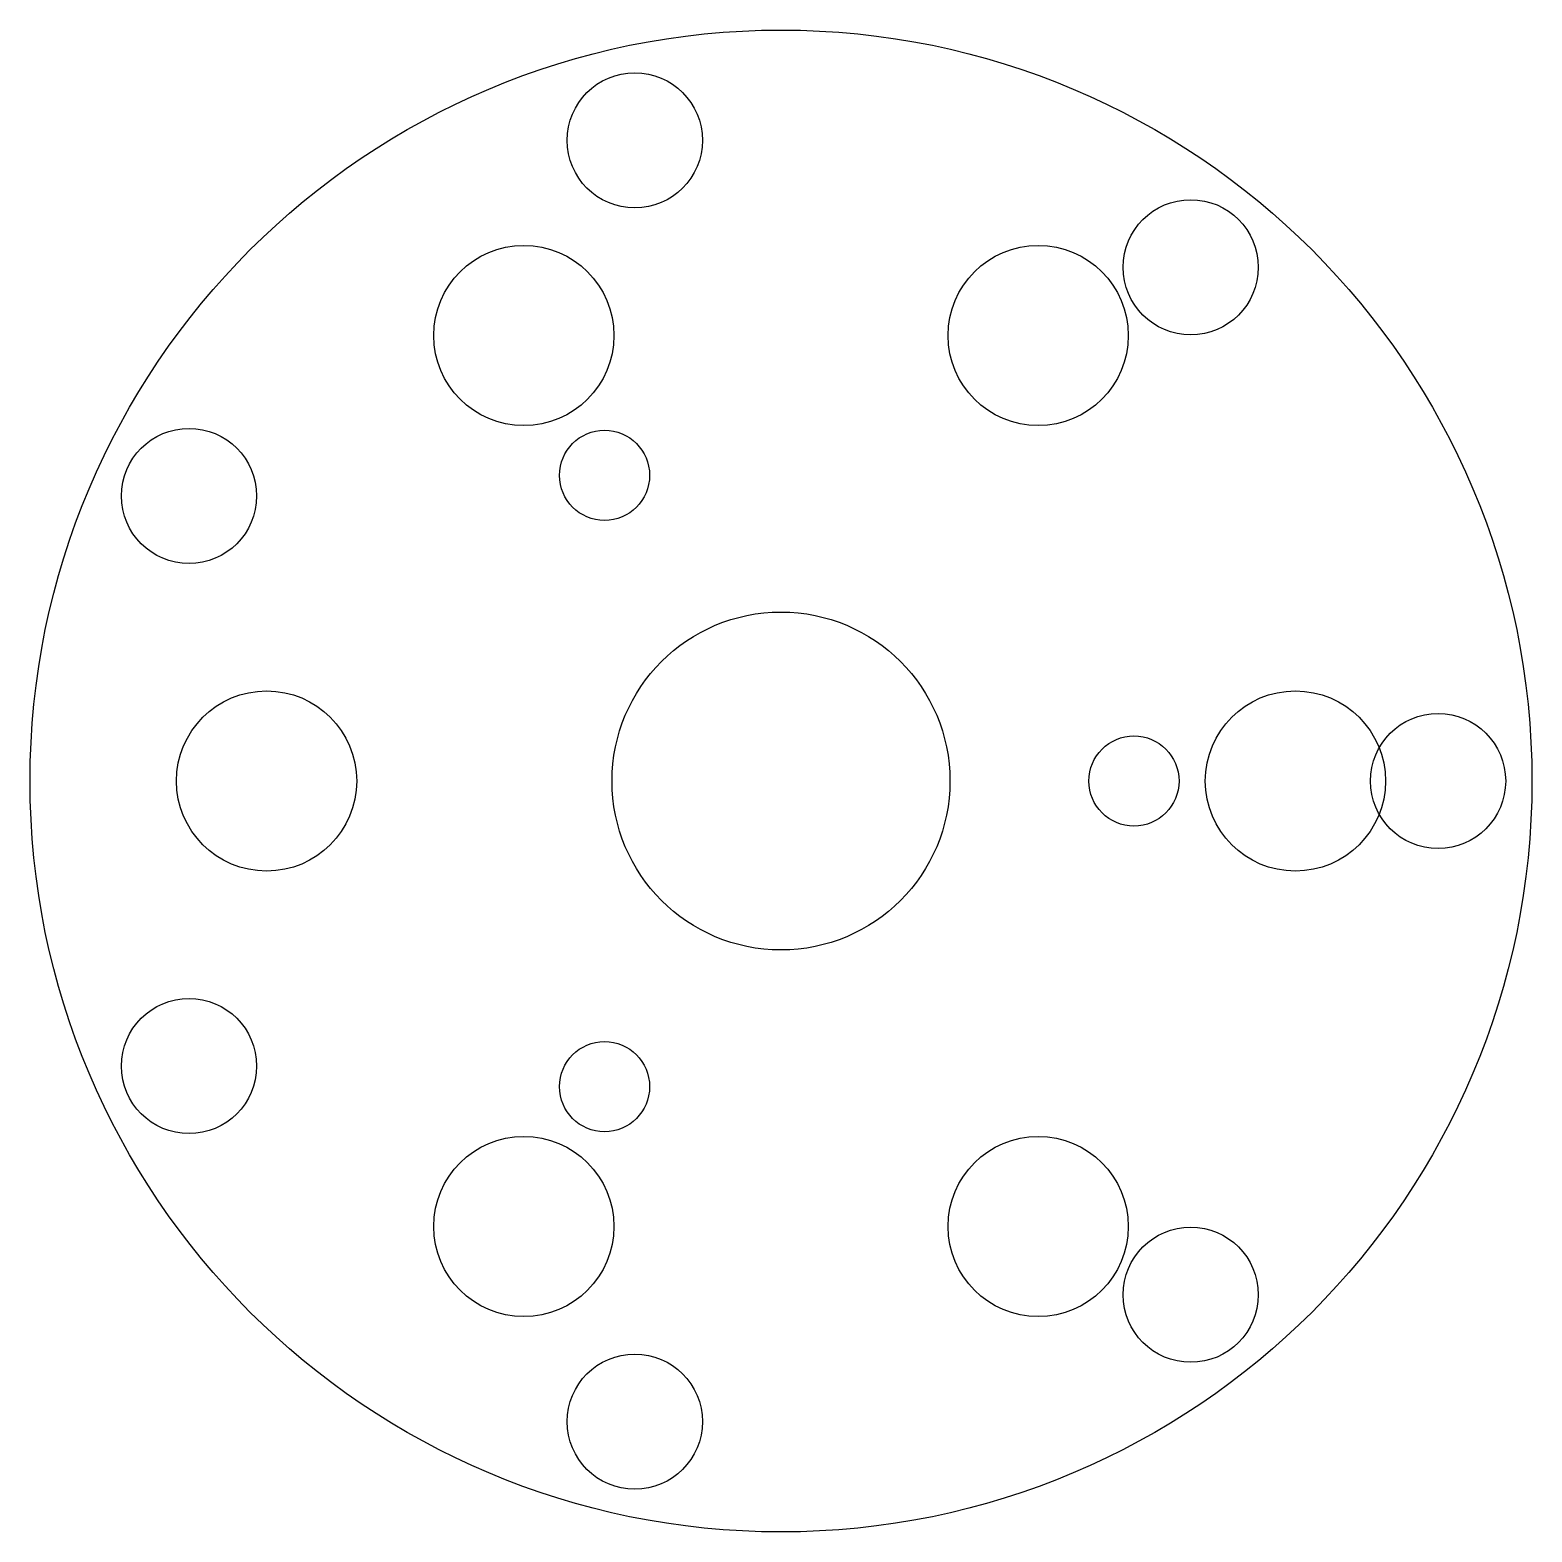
# Model space of a CAD drawing. Header units: metres. Extents: x -100 to 100, y -100 to 100.
import ezdxf

# ---------------------------------------------------------------- set-up
doc = ezdxf.new("R2010")
doc.units = ezdxf.units.M

msp = doc.modelspace()

# ---------------------------------------------------------------- linework, layer by layer
for centre, radius in [((0, 0), 100), ((-19.47, 85.31), 9), ((54.56, 68.41), 9), ((-34.25, 59.32), 12), ((34.25, 59.32), 12), ((-78.83, 37.96), 9), ((-23.5, 40.7), 6), ((0, 0), 22.5), ((-68.5, 0), 12), ((68.5, 0), 12), ((87.5, 0), 9), ((47, 0), 6), ((-78.83, -37.96), 9), ((-23.5, -40.7), 6), ((-34.25, -59.32), 12), ((34.25, -59.32), 12), ((54.56, -68.41), 9), ((-19.47, -85.31), 9)]:
    msp.add_circle(centre, radius)

doc.saveas('drawing.dxf')
